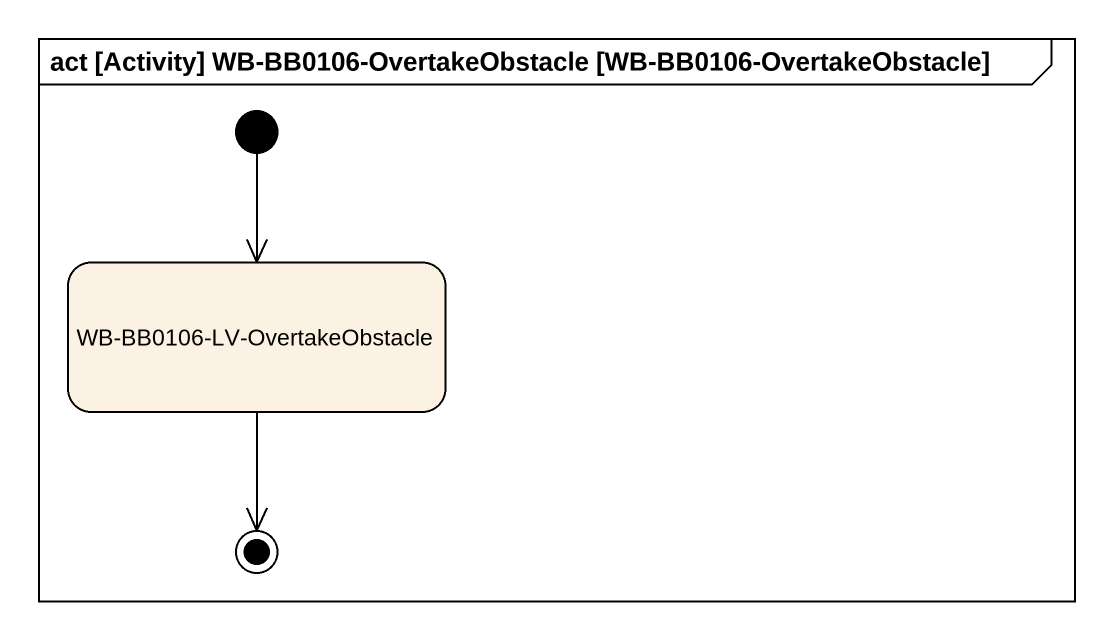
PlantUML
@startuml
mainframe act [Activity] WB-BB0106-OvertakeObstacle [WB-BB0106-OvertakeObstacle]
hide empty description
state "WB-BB0106-LV-OvertakeObstacle" as WB_BB0106_LV
[*] --> WB_BB0106_LV
WB_BB0106_LV --> [*]
@enduml
